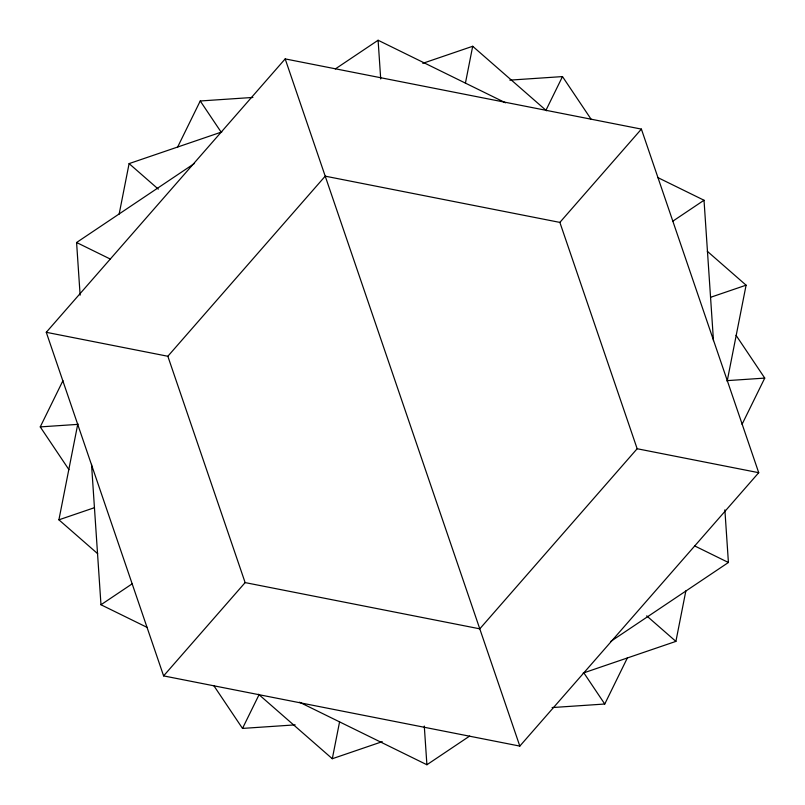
<?xml version="1.0" encoding="UTF-8"?>
<svg xmlns="http://www.w3.org/2000/svg" width="805" height="805" viewBox="0 0 805 805"><rect width="100%" height="100%" fill="white"/><g stroke="black" fill="none" stroke-linecap="round" stroke-linejoin="round"><path stroke-width="1.21" d="M97.697 553.719L58.906 519.819L77.854 423.682M119.14 214.14L129.102 163.606L221.838 131.94M382.244 741.667L332.304 758.723L339.569 721.884M465.431 83.116L472.696 46.277L422.756 63.333M583.162 673.061L675.898 641.394L685.86 590.86M727.146 381.318L746.094 285.181L707.303 251.281M68.948 469.677L40.25 426.902L62.951 380.664M177.553 147.214L200.244 100.977L252.891 97.435M213.808 685.639L242.506 728.414L259.049 694.715M545.951 110.285L562.494 76.586L591.192 119.361M552.109 707.565L604.756 704.023L627.447 657.786M742.049 424.336L764.75 378.098L736.052 335.323M46.277 332.304L285.181 58.906L641.394 129.102L758.723 472.696L519.819 746.094L163.606 675.898L46.277 332.304L167.843 356.263L325.21 176.164L559.867 222.401L637.158 448.737L479.79 628.836L245.133 582.599L167.843 356.263M163.606 675.898L245.133 582.599M559.867 222.401L641.394 129.102M80.128 295.153L76.586 242.506L194.478 163.425M335.323 68.948L378.098 40.25L505.54 102.809M147.214 627.447L100.977 604.756L132.161 583.836M672.839 221.164L704.023 200.244L657.786 177.553M299.46 702.191L426.902 764.75L469.677 736.052M610.522 641.575L728.414 562.494L724.872 509.847M58.906 519.819L94.437 507.693M710.563 297.307L746.094 285.181M509.847 80.128L562.494 76.586M40.25 426.902L77.713 424.376M727.287 380.624L764.75 378.098M242.506 728.414L295.153 724.872M637.158 448.737L758.723 472.696M76.586 242.506L110.285 259.049M694.715 545.951L728.414 562.494M472.696 46.277L546.484 110.758M129.102 163.606L158.313 189.135M646.687 615.865L675.898 641.394M258.516 694.242L332.304 758.723M200.244 100.977L221.164 132.161M583.836 672.839L604.756 704.023M285.181 58.906L519.819 746.094M704.023 200.244L713.471 340.636M378.098 40.25L380.715 78.96M424.285 726.04L426.902 764.75M91.529 464.364L100.977 604.756"/></g></svg>
